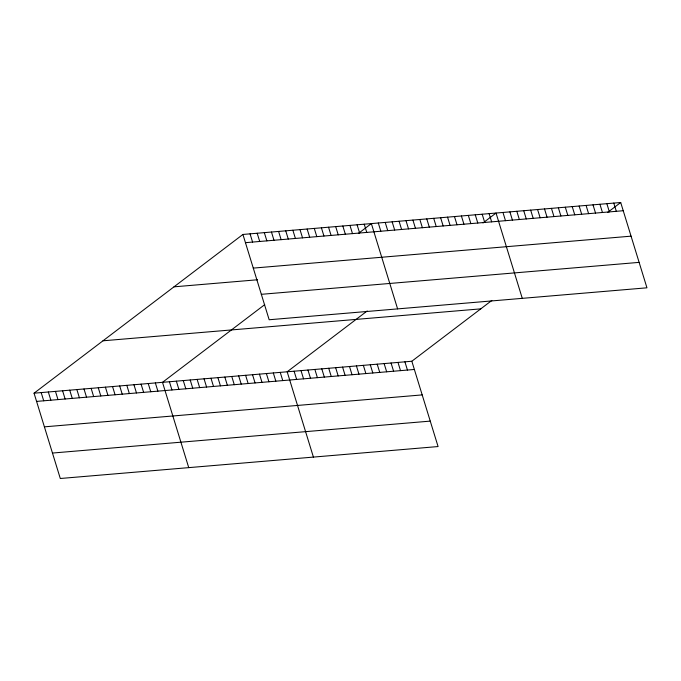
<?xml version="1.0" encoding="UTF-8"?>
<svg xmlns="http://www.w3.org/2000/svg" width="681" height="681" viewBox="0 0 681 681"><rect width="100%" height="100%" fill="white"/><g stroke="black" fill="none" stroke-linecap="round" stroke-linejoin="round"><path stroke-width="1.02" d="M491.861 300.432L411.835 361.245L438.079 446.549L60.294 478.496L34.05 393.192L242.921 234.451L620.706 202.504L646.95 287.808L269.165 319.755L242.921 234.451M264.713 304.645L162.495 382.33L188.739 467.634M358.351 233.481L371.366 223.589L397.61 308.893M367.195 310.97L287.169 371.783L313.413 457.087M483.016 222.942L496.04 213.051L522.276 298.355M607.69 212.404L620.706 202.504M245.449 242.674L623.234 210.727M253.272 268.11L631.066 236.162M173.995 286.837L257.588 279.763M261.334 294.32L639.127 262.372M102.976 340.806L480.769 308.859M34.05 393.192L411.835 361.245M36.578 401.407L414.363 369.468M44.401 426.842L422.194 394.903M52.471 453.052L430.256 421.113M613.777 203.091L616.314 211.314M606.856 203.679L609.384 211.902M599.927 204.266L602.455 212.489M593.006 204.853L595.534 213.068M586.077 205.432L588.605 213.655M579.148 206.02L581.676 214.243M572.227 206.607L574.755 214.83M565.298 207.194L567.826 215.409M558.369 207.782L560.897 215.996M551.448 208.36L553.976 216.584M544.519 208.948L547.047 217.171M537.59 209.535L540.127 217.758M530.669 210.123L533.197 218.337M523.74 210.71L526.268 218.924M516.819 211.289L519.348 219.512M509.89 211.876L512.418 220.099M502.961 212.463L505.489 220.687M489.111 213.638L491.639 221.853M482.182 214.217L484.71 222.44M475.261 214.804L477.79 223.027M468.332 215.392L470.86 223.615M461.403 215.979L463.931 224.194M454.482 216.567L457.011 224.781M447.553 217.145L450.081 225.368M440.624 217.733L443.161 225.956M433.703 218.32L436.232 226.543M426.774 218.907L429.302 227.122M419.854 219.495L422.382 227.709M412.924 220.074L415.453 228.297M405.995 220.661L408.523 228.884M399.075 221.248L401.603 229.471M392.145 221.836L394.674 230.05M385.216 222.423L387.744 230.638M378.295 223.002L380.824 231.225M364.233 224.194L366.761 232.417M404.914 361.832L407.442 370.055M357.091 224.798L359.628 233.021M397.985 362.42L400.513 370.634M349.957 225.402L352.486 233.617M391.056 362.999L393.592 371.222M342.824 226.007L345.352 234.221M384.135 363.586L386.663 371.809M335.69 226.603L338.219 234.826M377.206 364.173L379.734 372.396M328.548 227.207L331.077 235.43M370.285 364.761L372.813 372.975M321.415 227.812L323.943 236.035M363.356 365.348L365.884 373.563M314.281 228.416L316.81 236.639M356.427 365.927L358.955 374.15M349.506 366.514L352.034 374.737M307.14 229.02L309.668 237.243M342.577 367.102L345.105 375.325M300.006 229.625L302.534 237.848M335.648 367.689L338.176 375.903M292.873 230.229L295.401 238.444M328.727 368.276L331.255 376.491M285.739 230.833L288.267 239.048M321.798 368.855L324.326 377.078M278.597 231.438L281.125 239.652M314.869 369.442L317.406 377.666M271.464 232.034L273.992 240.257M307.948 370.03L310.476 378.253M264.33 232.638L266.858 240.861M301.019 370.617L303.547 378.832M257.188 233.242L259.716 241.466M294.098 371.205L296.627 379.419M250.055 233.847L252.583 242.07M280.24 372.371L282.768 380.594M273.319 372.958L275.848 381.181M266.39 373.546L268.918 381.76M259.461 374.133L261.989 382.347M252.54 374.712L255.069 382.935M245.611 375.299L248.139 383.522M238.682 375.886L241.21 384.11M231.761 376.474L234.29 384.688M224.832 377.061L227.36 385.276M217.903 377.64L220.44 385.863M210.982 378.227L213.511 386.45M204.053 378.815L206.581 387.038M197.132 379.402L199.661 387.617M190.203 379.981L192.732 388.204M183.274 380.568L185.802 388.791M176.353 381.156L178.882 389.379M169.424 381.743L171.952 389.966M155.362 382.935L157.89 391.149M148.228 383.531L150.756 391.754M141.086 384.135L143.623 392.358M133.953 384.739L136.481 392.963M126.819 385.344L129.347 393.567M119.686 385.948L122.214 394.171M112.544 386.553L115.072 394.767M105.41 387.157L107.938 395.372M98.277 387.761L100.805 395.976M91.135 388.357L93.663 396.58M84.001 388.962L86.53 397.185M76.868 389.566L79.396 397.789M69.726 390.17L72.263 398.394M62.592 390.775L65.121 398.998M55.459 391.379L57.987 399.602M48.325 391.984L50.854 400.198M41.183 392.588L43.712 400.803"/></g></svg>
